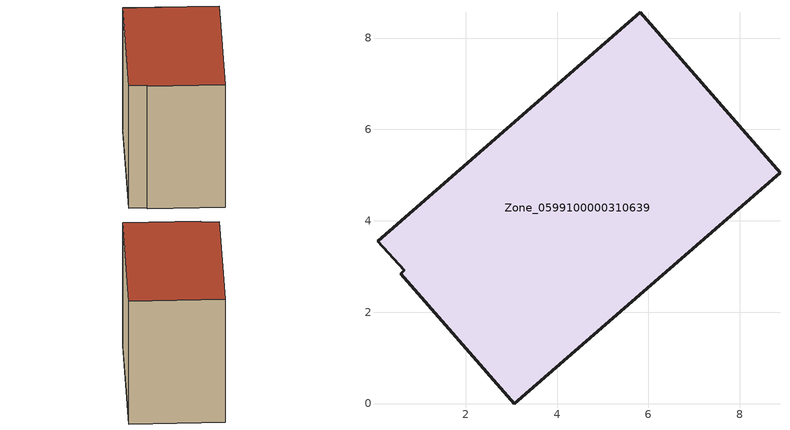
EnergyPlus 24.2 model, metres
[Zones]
Zone_0599100000310639
 floor ground (C_G): 0.07,3.56 5.82,8.56 8.88,5.06 3.06,0 0.58,2.84 0.66,2.92 z0
 wall outside (C_F): 8.88,5.06 5.82,8.56 0.07,3.56 0.66,2.92 0.58,2.84 3.06,0 8.88,5.06 z0:6.78
 roof outside (C_R): 5.82,8.56 0.07,3.56 0.66,2.92 0.58,2.84 3.06,0 8.88,5.06 z6.78
[BUILDING]
Pand.0599100000310639: North Axis=0; Terrain=City; Loads Convergence Tolerance Value=0.04; Temperature Convergence Tolerance Value=0.4; Solar Distribution=FullExterior; Maximum Number of Warmup Days=25; Minimum Number of Warmup Days=1
[Site:Location]
Rotterdam.The.Hague.AP_ZH_NLD Design_Conditions: Latitude=51.96; Longitude=4.45; Time Zone=1; Elevation=-4.5
[SITE:GROUNDTEMPERATURE:BUILDINGSURFACE]
18, 18, 18, 18, 18, 18, 18, 18, 18, 18, 18, 18
[MATERIAL] Thermal Absorptance=0.9; Solar Absorptance=0.7; Visible Absorptance=0.7
Name | Roughness | Thickness | Conductivity | Density | Specific Heat
G.TI.1946 | MediumSmooth | 0.15 | 1 | 540 | 1210
F.TI.1946 | Rough | 0.3 | 0.857143 | 1920 | 840
R.TI.1946 | MediumRough | 0.2 | 0.1 | 1500 | 1000
[CONSTRUCTION]
C_G: G.TI.1946
C_F: F.TI.1946
C_R: R.TI.1946
[ZONE]
Zone_0599100000310639: Type=1; Multiplier=1; Ceiling Height=Autocalculate; Volume=Autocalculate; Floor Area=autocalculate; Part of Total Floor Area=Yes
[ZONEINFILTRATION:DESIGNFLOWRATE]
Infil_Zone_0599100000310639: Zone or ZoneList or Space or SpaceList=Zone_0599100000310639; Schedule=AlwaysOn; Design Flow Rate Calculation Method=Flow/Area; Flow Rate per Floor Area=0.003; Constant Term Coefficient=1; Temperature Term Coefficient=0; Velocity Term Coefficient=0; Velocity Squared Term Coefficient=0
[HVACTEMPLATE:ZONE:IDEALLOADSAIRSYSTEM]
Zone_0599100000310639: Maximum Heating Supply Air Temperature=50; Minimum Cooling Supply Air Temperature=13; Maximum Heating Supply Air Humidity Ratio=0.0156; Minimum Cooling Supply Air Humidity Ratio=0.0077; Heating Limit=NoLimit; Cooling Limit=NoLimit; Dehumidification Control Type=ConstantSensibleHeatRatio; Cooling Sensible Heat Ratio=0.7; Dehumidification Setpoint=60; Humidification Control Type=None; Humidification Setpoint=30; Outdoor Air Method=None; Outdoor Air Flow Rate per Person=0.00944; Outdoor Air Flow Rate per Zone Floor Area=0; Outdoor Air Flow Rate per Zone=0; Demand Controlled Ventilation Type=None; Outdoor Air Economizer Type=NoEconomizer; Heat Recovery Type=None; Sensible Heat Recovery Effectiveness=0.7; Latent Heat Recovery Effectiveness=0.65
[ZONECONTROL:THERMOSTAT]
ThermostatControl_Zone_0599100000310639: Zone or ZoneList=Zone_0599100000310639; Control Type Schedule=DualSetpointControlType; Control 1=Thermostat_Zone_0599100000310639; Temperature Difference Between Cutout And Setpoint=0
[THERMOSTATSETPOINT:DUALSETPOINT]
Thermostat_Zone_0599100000310639: Heating Setpoint Temperature Schedule=HeatingSetpoint_Zone_0599100000310639; Cooling Setpoint Temperature Schedule=CoolingSetpoint_Zone_0599100000310639
[SCHEDULE:COMPACT]
HeatingSetpoint_Zone_0599100000310639: Through: 12/31, For: AllDays, Until: 24:00, 21
CoolingSetpoint_Zone_0599100000310639: Through: 12/31, For: AllDays, Until: 24:00, 24
DualSetpointControlType: Through: 12/31, For: AllDays, Until: 24:00, 4
AlwaysOn: Through: 12/31, For: AllDays, Until: 24:00, 1
